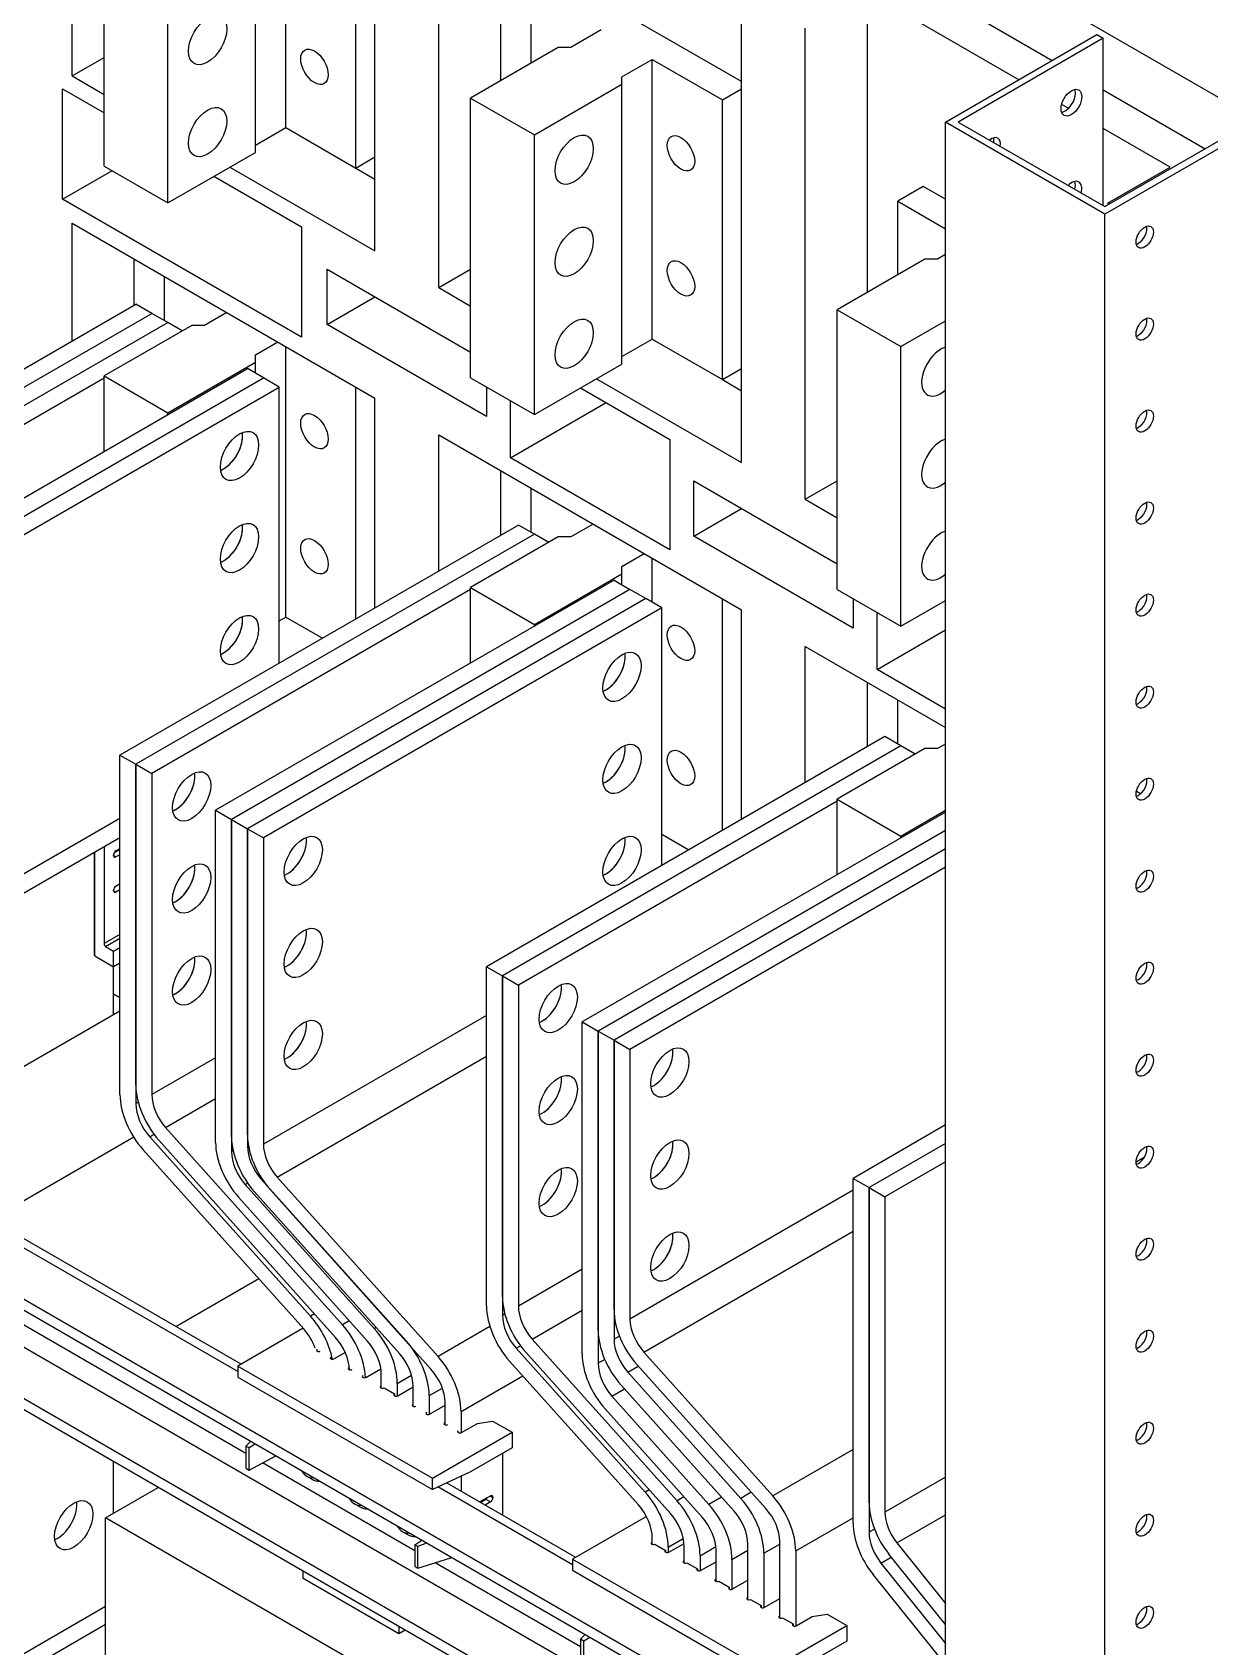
# Model space of a CAD drawing. Header units: millimetres. Extents: x -116965 to 323937, y 291661 to 566926.
# Drawn here: x -23777.4 to -23646.8, y 313918.3 to 314097.4 of the extents above; entities that cross this region are included whole.
import ezdxf

# ---------------------------------------------------------------- set-up
doc = ezdxf.new("R2010")
doc.units = ezdxf.units.MM
doc.layers.add('ALPHA', color=255, linetype='Continuous')

msp = doc.modelspace()

# ---------------------------------------------------------------- linework, layer by layer
at = {"layer": 'ALPHA'}
for p, q in [((-23776.838353, 314165.800403), (-23592.283483, 314059.247599)), ((-23776.838353, 314159.26843), (-23664.231599, 314094.254891)), ((-23772.949265, 314092.519835), (-23772.949266, 314144.775616)), ((-23739.361693, 314073.128041), (-23739.361694, 314125.383822)), ((-23725.396334, 314092.009524), (-23725.396335, 314125.28176)), ((-23732.290625, 314069.045558), (-23732.290626, 314121.301339)), ((-23749.261188, 314086.804359), (-23749.261188, 314117.831229)), ((-23752.619945, 314084.048683), (-23752.619946, 314115.075553)), ((-23769.413731, 314082.517752), (-23769.413732, 314113.544621)), ((-23741.483013, 314082.313628), (-23741.483014, 314113.340497)), ((-23762.342663, 314078.435269), (-23762.342664, 314109.462138)), ((-23698.703054, 314091.907462), (-23719.20915, 314103.746663)), ((-23722.037577, 314093.948704), (-23722.037577, 314102.113669)), ((-23698.703053, 314049.653764), (-23698.703054, 314101.909545)), ((-23684.737694, 314068.535248), (-23684.737695, 314101.807483)), ((-23667.94391, 314092.111587), (-23684.737695, 314101.807483)), ((-23691.631985, 314045.571281), (-23691.631986, 314097.827062)), ((-23714.259403, 314097.622938), (-23717.61816, 314095.683759)), ((-23676.075635, 314087.416733), (-23659.281849, 314097.11263)), ((-23658.574742, 314096.704382), (-23674.661421, 314087.416733)), ((-23659.281849, 314097.11263), (-23658.574742, 314096.704382)), ((-23658.574742, 314078.129085), (-23658.574742, 314096.704382)), ((-23772.949265, 314092.519835), (-23769.413731, 314094.561076)), ((-23719.032374, 314095.683759), (-23728.755092, 314090.070345)), ((-23717.61816, 314095.683759), (-23719.032374, 314095.683759)), ((-23711.961306, 314092.417773), (-23708.602548, 314094.356952)), ((-23708.602548, 314094.356952), (-23700.824374, 314089.866221)), ((-23708.602548, 314063.330082), (-23708.602548, 314094.356952)), ((-23772.949265, 314092.519835), (-23769.413731, 314090.478593)), ((-23711.961306, 314091.601276), (-23711.961306, 314092.417773)), ((-23774.009925, 314091.090966), (-23769.413731, 314088.437352)), ((-23774.009925, 314078.843517), (-23774.009925, 314091.090966)), ((-23721.684024, 314085.987862), (-23711.961306, 314091.601276)), ((-23711.961305, 314060.574406), (-23711.961306, 314091.601276)), ((-23700.824374, 314089.866221), (-23698.703054, 314091.090966)), ((-23658.574742, 314090.988903), (-23647.261037, 314084.456932)), ((-23728.755092, 314090.070345), (-23721.684024, 314085.987862)), ((-23728.755091, 314059.043475), (-23728.755092, 314090.070345)), ((-23700.824373, 314058.839351), (-23700.824374, 314089.866221)), ((-23662.439395, 314088.933554), (-23663.195374, 314089.370018)), ((-23676.075635, 313617.931199), (-23676.075635, 314087.416733)), ((-23658.397965, 314077.210526), (-23676.075635, 314087.416733)), ((-23674.661421, 314087.416733), (-23658.397965, 314078.027023)), ((-23658.397965, 314078.027023), (-23642.311286, 314087.314671)), ((-23641.604179, 314086.906423), (-23658.397965, 314077.210526)), ((-23752.619945, 314084.865179), (-23749.261188, 314086.804359)), ((-23749.261188, 314086.804359), (-23741.483013, 314082.313628)), ((-23721.684024, 314054.960992), (-23721.684024, 314085.987862)), ((-23651.150123, 314082.415689), (-23658.574742, 314086.702295)), ((-23762.342663, 314078.435269), (-23752.619945, 314084.048683)), ((-23741.483013, 314082.313628), (-23739.361693, 314083.538372)), ((-23774.009925, 314078.843517), (-23768.529848, 314082.007441)), ((-23769.413731, 314082.517752), (-23762.342663, 314078.435269)), ((-23755.448372, 314082.41569), (-23739.361693, 314073.128041)), ((-23741.483013, 314082.313628), (-23739.361693, 314081.088883)), ((-23658.044414, 314078.435268), (-23651.150123, 314082.415689)), ((-23757.216139, 314081.395069), (-23747.493421, 314075.781655)), ((-23678.55051, 314080.272386), (-23681.378937, 314078.639393)), ((-23676.075635, 314078.843516), (-23678.55051, 314080.272386)), ((-23747.493421, 314063.534206), (-23774.009925, 314078.843517)), ((-23681.378937, 314078.639393), (-23676.075635, 314075.57753)), ((-23681.378937, 314070.474427), (-23681.378937, 314078.639393)), ((-23658.044414, 314078.231146), (-23658.044414, 314078.435268)), ((-23657.867639, 314078.333207), (-23658.044414, 314078.435268)), ((-23772.949265, 314063.125958), (-23772.949265, 314076.189903)), ((-23772.949265, 314076.189903), (-23739.361693, 314056.79811)), ((-23658.397965, 313607.724992), (-23658.397965, 314077.210526)), ((-23747.493421, 314075.781655), (-23747.493421, 314063.534206)), ((-23676.075635, 314072.719793), (-23676.95952, 314072.209482)), ((-23766.054974, 314067.106379), (-23766.054974, 314072.209482)), ((-23744.664994, 314071.0868), (-23728.755091, 314061.901213)), ((-23744.664994, 314064.963075), (-23744.664994, 314071.0868)), ((-23732.290625, 314069.045558), (-23728.755092, 314071.0868)), ((-23678.373734, 314072.209482), (-23688.096452, 314066.596068)), ((-23676.95952, 314072.209482), (-23678.373734, 314072.209482)), ((-23762.696216, 314065.371324), (-23762.696217, 314070.270303)), ((-23732.290625, 314069.045558), (-23728.755091, 314067.004317)), ((-23810.072371, 314041.692922), (-23765.878197, 314067.208441)), ((-23764.11043, 314066.18782), (-23765.878197, 314067.208441)), ((-23744.664994, 314064.963075), (-23739.361693, 314068.024937)), ((-23808.304604, 314040.672301), (-23764.11043, 314066.18782)), ((-23808.304604, 314040.672301), (-23764.11043, 314066.18782)), ((-23762.342663, 314065.1672), (-23764.11043, 314066.18782)), ((-23755.801926, 314066.289882), (-23758.276799, 314064.861013)), ((-23688.096452, 314066.596068), (-23681.025384, 314062.513585)), ((-23688.096451, 314035.569198), (-23688.096452, 314066.596068)), ((-23806.536837, 314039.651681), (-23762.342663, 314065.1672)), ((-23806.536837, 314039.651681), (-23762.342663, 314065.1672)), ((-23759.691013, 314064.861013), (-23769.413731, 314059.247599)), ((-23760.751673, 314064.248641), (-23762.342663, 314065.1672)), ((-23758.276799, 314064.861013), (-23759.691013, 314064.861013)), ((-23726.987324, 314054.756868), (-23744.664994, 314064.963075)), ((-23681.025384, 314062.513585), (-23676.075635, 314065.371324)), ((-23752.619945, 314061.595027), (-23750.145071, 314063.023896)), ((-23749.261187, 314032.507337), (-23749.261188, 314062.513586)), ((-23711.961305, 314061.390903), (-23708.602548, 314063.330082)), ((-23708.602548, 314063.330082), (-23700.824373, 314058.839351)), ((-23681.025384, 314031.486715), (-23681.025384, 314062.513585)), ((-23797.698002, 314034.548577), (-23753.503828, 314060.064096)), ((-23762.342663, 314055.165116), (-23752.619945, 314060.77853)), ((-23751.736061, 314059.043475), (-23753.503828, 314060.064096)), ((-23752.619945, 314060.77853), (-23752.619945, 314061.595027)), ((-23752.619945, 314059.553786), (-23752.619945, 314060.77853)), ((-23721.684024, 314054.960992), (-23711.961305, 314060.574406)), ((-23700.824373, 314058.839351), (-23698.703053, 314060.064096)), ((-23804.76907, 314038.63106), (-23769.413731, 314059.043475)), ((-23795.930235, 314033.527956), (-23751.736061, 314059.043475)), ((-23795.930235, 314033.527956), (-23751.736061, 314059.043475)), ((-23769.413731, 314059.247599), (-23762.342663, 314055.165116)), ((-23769.413731, 314050.878509), (-23769.413731, 314059.247599)), ((-23749.968294, 314058.022854), (-23751.736061, 314059.043475)), ((-23728.755091, 314059.043475), (-23721.684024, 314054.960992)), ((-23714.789732, 314058.941413), (-23698.703053, 314049.653764)), ((-23700.824373, 314058.839351), (-23698.703053, 314057.614606)), ((-23794.162468, 314032.507336), (-23749.968294, 314058.022854)), ((-23749.968294, 314027.404233), (-23749.968294, 314058.022854)), ((-23741.483013, 314032.303212), (-23741.483013, 314058.022854)), ((-23739.361693, 314033.527957), (-23739.361693, 314056.79811)), ((-23726.987324, 314058.022854), (-23726.987324, 314054.756868)), ((-23724.335674, 314050.164075), (-23724.335674, 314056.491923)), ((-23716.557499, 314057.920792), (-23706.658004, 314052.205316)), ((-23762.342663, 314054.960992), (-23762.342663, 314055.165116)), ((-23724.335674, 314050.164075), (-23713.729072, 314056.287799)), ((-23732.290625, 314037.61044), (-23732.290625, 314052.715627)), ((-23732.290625, 314052.715627), (-23698.703053, 314033.323833)), ((-23706.658004, 314052.205316), (-23706.658004, 314039.957868)), ((-23706.658004, 314039.957868), (-23724.335674, 314050.164075)), ((-23725.396334, 314041.590861), (-23725.396334, 314048.735206)), ((-23704.006354, 314047.612523), (-23688.096451, 314038.426936)), ((-23704.006354, 314041.488799), (-23704.006354, 314047.612523)), ((-23691.631985, 314045.571281), (-23688.096452, 314047.612523)), ((-23722.037577, 314041.897047), (-23722.037577, 314046.796026)), ((-23704.006354, 314041.488799), (-23698.703053, 314044.550661)), ((-23691.631985, 314045.571281), (-23688.096452, 314043.53004)), ((-23723.45179, 314042.713544), (-23767.645964, 314017.198025)), ((-23721.684023, 314041.692923), (-23723.45179, 314042.713544)), ((-23715.143286, 314042.815606), (-23717.618159, 314041.386737)), ((-23721.684023, 314041.692923), (-23765.878197, 314016.177405)), ((-23721.684023, 314041.692923), (-23765.878197, 314016.177405)), ((-23719.032373, 314041.386737), (-23728.755091, 314035.773322)), ((-23720.093033, 314040.774364), (-23721.684023, 314041.692923)), ((-23717.618159, 314041.386737), (-23719.032373, 314041.386737)), ((-23686.328684, 314031.282591), (-23704.006354, 314041.488799)), ((-23711.961305, 314038.12075), (-23709.486431, 314039.549619)), ((-23708.602548, 314034.14033), (-23708.602548, 314039.039309)), ((-23721.684023, 314031.69084), (-23711.961305, 314037.304254)), ((-23711.961305, 314037.304254), (-23711.961305, 314038.12075)), ((-23711.961305, 314036.079509), (-23711.961305, 314037.304254)), ((-23728.755091, 314035.569198), (-23764.11043, 314015.156784)), ((-23712.845188, 314036.589819), (-23757.039362, 314011.0743)), ((-23711.077421, 314035.569199), (-23755.271595, 314010.05368)), ((-23728.755091, 314035.773322), (-23721.684023, 314031.69084)), ((-23728.755091, 314027.404232), (-23728.755091, 314035.773322)), ((-23712.845188, 314036.589819), (-23711.077422, 314035.569198)), ((-23709.309654, 314034.548578), (-23711.077421, 314035.569199)), ((-23688.096451, 314035.569198), (-23681.025384, 314031.486715)), ((-23709.309654, 314034.548578), (-23753.503828, 314009.03306)), ((-23709.309654, 314034.548578), (-23753.503828, 314009.03306)), ((-23707.541887, 314033.527957), (-23751.736061, 314008.012439)), ((-23707.541887, 314033.527957), (-23709.309654, 314034.548578)), ((-23707.541887, 314004.950576), (-23707.541887, 314033.527957)), ((-23700.824373, 314008.828935), (-23700.824373, 314034.548578)), ((-23698.703053, 314010.05368), (-23698.703053, 314033.323833)), ((-23686.328684, 314034.548577), (-23686.328684, 314031.282591)), ((-23681.025384, 314031.486715), (-23676.075635, 314034.344454)), ((-23749.968294, 314032.099088), (-23749.261187, 314032.507337)), ((-23749.261187, 314032.507337), (-23745.195323, 314030.159909)), ((-23721.684023, 314031.486715), (-23721.684023, 314031.69084)), ((-23683.677034, 314026.689798), (-23683.677034, 314033.017646)), ((-23683.677034, 314026.689798), (-23676.075635, 314031.078468)), ((-23691.631985, 314014.136163), (-23691.631985, 314029.24135)), ((-23691.631985, 314029.24135), (-23676.075635, 314020.259887)), ((-23676.075635, 314022.301128), (-23683.677034, 314026.689798)), ((-23684.737694, 314018.116584), (-23684.737694, 314025.260929)), ((-23681.378937, 314018.42277), (-23681.378937, 314023.32175)), ((-23682.79315, 314019.239267), (-23726.987324, 313993.723748)), ((-23681.025383, 314018.218646), (-23682.79315, 314019.239267)), ((-23767.645964, 314017.198025), (-23765.878197, 314016.177405)), ((-23767.645964, 313979.548563), (-23767.645964, 314017.198025)), ((-23681.025383, 314018.218646), (-23725.219557, 313992.703127)), ((-23681.025383, 314018.218646), (-23725.219557, 313992.703127)), ((-23678.373733, 314017.91246), (-23688.096451, 314012.299046)), ((-23679.434393, 314017.300087), (-23681.025383, 314018.218646)), ((-23676.959519, 314017.91246), (-23678.373733, 314017.91246)), ((-23676.075635, 314018.422771), (-23676.959519, 314017.91246)), ((-23765.878197, 314016.177405), (-23764.11043, 314015.156784)), ((-23765.878197, 313980.569183), (-23765.878197, 314016.177405)), ((-23765.878197, 314016.177405), (-23765.878197, 313978.527942)), ((-23764.11043, 314015.156784), (-23764.11043, 313979.548563)), ((-23688.096451, 314012.094922), (-23723.45179, 313991.682506)), ((-23688.096451, 314012.299046), (-23681.025383, 314008.216563)), ((-23688.096451, 314003.929956), (-23688.096451, 314012.299046)), ((-23654.46421, 314012.885629), (-23654.907102, 314013.141332)), ((-23767.645964, 314010.167184), (-23794.162468, 313994.857873)), ((-23757.039362, 314011.0743), (-23755.271595, 314010.05368)), ((-23757.039362, 313974.241334), (-23757.039362, 314011.0743)), ((-23755.271595, 314010.05368), (-23755.271595, 313973.220714)), ((-23755.271595, 314010.05368), (-23753.503828, 314009.03306)), ((-23755.271595, 313974.853707), (-23755.271595, 314010.05368)), ((-23676.075635, 314010.870177), (-23716.380722, 313987.600024)), ((-23681.025383, 314008.216563), (-23676.075635, 314011.074301)), ((-23753.503828, 314009.03306), (-23753.503828, 313973.833087)), ((-23753.503828, 314009.03306), (-23751.736061, 314008.012439)), ((-23753.503828, 313975.057831), (-23753.503828, 314009.03306)), ((-23676.075635, 314008.828936), (-23714.612955, 313986.579403)), ((-23676.075635, 314008.828936), (-23714.612955, 313986.579403)), ((-23707.541887, 314008.420687), (-23704.536683, 314006.685632)), ((-23681.025383, 314008.012439), (-23681.025383, 314008.216563)), ((-23795.456885, 313991.996766), (-23767.645964, 314008.05341)), ((-23770.487253, 314006.41299), (-23770.487253, 313995.015707)), ((-23770.414029, 313994.913645), (-23770.41403, 314006.455266)), ((-23769.41373, 314007.032789), (-23769.41373, 313996.279383)), ((-23768.261169, 314006.401267), (-23767.645964, 314006.725569)), ((-23768.097159, 314006.570175), (-23767.645964, 314006.848867)), ((-23751.736061, 314008.012439), (-23751.736061, 313974.037211)), ((-23676.075635, 314006.787694), (-23712.845188, 313985.558782)), ((-23676.075635, 314006.787694), (-23712.845188, 313985.558782)), ((-23768.35307, 314006.060237), (-23768.35307, 314006.116425)), ((-23768.099423, 314005.900783), (-23768.35282, 314006.047081)), ((-23767.645964, 314006.139822), (-23768.099423, 314005.900783)), ((-23676.075635, 314004.746453), (-23711.077422, 313984.538161)), ((-23768.099423, 314002.660265), (-23767.645964, 314002.944835)), ((-23768.35307, 314002.151736), (-23768.35307, 314002.207924)), ((-23768.097159, 314001.993486), (-23768.352908, 314002.141143)), ((-23767.645964, 314002.23579), (-23768.097159, 314001.993486)), ((-23676.075635, 313897.7854), (-23849.67035, 313998.010355)), ((-23676.075635, 313896.560655), (-23849.67035, 313996.78561)), ((-23767.645964, 313997.300004), (-23769.41373, 313996.279383)), ((-23769.236953, 313995.973197), (-23767.645964, 313996.891756)), ((-23769.236953, 313995.973197), (-23768.35307, 313995.462887)), ((-23768.35307, 313995.462887), (-23767.645964, 313995.871135)), ((-23770.414029, 313994.913645), (-23768.35307, 313993.723749)), ((-23768.35307, 313993.723749), (-23768.35307, 313995.462887)), ((-23767.645964, 313994.131997), (-23768.35307, 313993.723749)), ((-23768.35307, 313988.416521), (-23768.35307, 313993.723749)), ((-23726.987324, 313993.723748), (-23725.219557, 313992.703127)), ((-23726.987324, 313956.074285), (-23726.987324, 313993.723748)), ((-23725.219557, 313992.703127), (-23723.45179, 313991.682506)), ((-23725.219557, 313957.094906), (-23725.219557, 313992.703127)), ((-23725.219557, 313992.703127), (-23725.219557, 313955.053665)), ((-23676.075635, 313892.478172), (-23846.488369, 313990.86601)), ((-23767.645964, 313990.253639), (-23768.35307, 313990.661887)), ((-23723.45179, 313991.682506), (-23723.45179, 313956.074285)), ((-23794.874778, 313973.104205), (-23767.645964, 313988.824769)), ((-23676.075635, 313886.762696), (-23849.67035, 313986.987651)), ((-23726.987324, 313988.325901), (-23751.736061, 313974.037211)), ((-23716.380722, 313987.600024), (-23714.612955, 313986.579403)), ((-23716.380722, 313950.767058), (-23716.380722, 313987.600024)), ((-23676.075635, 313885.537951), (-23849.67035, 313985.762907)), ((-23714.612955, 313986.579403), (-23714.612955, 313949.746437)), ((-23714.612955, 313986.579403), (-23712.845188, 313985.558782)), ((-23714.612955, 313953.420671), (-23714.612955, 313986.579403)), ((-23712.845188, 313985.558782), (-23712.845188, 313952.400051)), ((-23712.845188, 313985.558782), (-23711.077422, 313984.538161)), ((-23712.845188, 313955.666037), (-23712.845188, 313985.558782)), ((-23754.564488, 313948.816436), (-23815.136608, 313983.787766)), ((-23754.216138, 313949.629928), (-23814.154728, 313984.23549)), ((-23757.039362, 313983.631046), (-23764.11043, 313979.548563)), ((-23750.205047, 313970.37829), (-23726.987324, 313983.783048)), ((-23711.077422, 313984.538161), (-23711.077421, 313954.645416)), ((-23765.614412, 313978.680238), (-23765.878197, 313978.527942)), ((-23762.579415, 313975.889641), (-23757.039362, 313979.088193)), ((-23762.579415, 313975.889641), (-23742.974043, 313954.014047)), ((-23676.075635, 313976.169072), (-23686.328684, 313970.249471)), ((-23753.680604, 313939.732912), (-23815.414295, 313975.374875)), ((-23766.117443, 313974.806198), (-23781.97008, 313965.653674)), ((-23764.347182, 313974.869021), (-23763.875984, 313975.141067)), ((-23764.347182, 313974.869021), (-23746.509577, 313954.965893)), ((-23743.721134, 313952.595387), (-23763.326506, 313974.470981)), ((-23676.075635, 313974.127831), (-23684.560917, 313969.22885)), ((-23676.075635, 313974.127831), (-23684.560917, 313969.22885)), ((-23747.256668, 313953.547233), (-23765.094273, 313973.450361)), ((-23755.094818, 313973.322776), (-23755.271595, 313973.220714)), ((-23753.399185, 313973.893502), (-23753.503828, 313973.833087)), ((-23654.044369, 313972.558898), (-23654.933142, 313972.045764)), ((-23654.044369, 313972.558898), (-23654.933142, 313972.045764)), ((-23676.075635, 313972.086589), (-23682.79315, 313968.20823)), ((-23753.74058, 313969.561792), (-23753.47795, 313969.713422)), ((-23753.74058, 313969.561792), (-23739.438509, 313953.603599)), ((-23736.650066, 313950.824845), (-23752.719904, 313968.755505)), ((-23751.972814, 313970.174165), (-23751.908402, 313970.211354)), ((-23751.972814, 313970.174165), (-23735.902976, 313952.243505)), ((-23733.114532, 313949.056502), (-23750.952137, 313968.959629)), ((-23750.205047, 313970.37829), (-23732.367442, 313950.475162)), ((-23686.328684, 313968.934107), (-23711.077421, 313954.645416)), ((-23686.328684, 313970.249471), (-23684.560917, 313969.22885)), ((-23686.328684, 313932.008906), (-23686.328684, 313970.249471)), ((-23684.560917, 313969.22885), (-23682.79315, 313968.20823)), ((-23684.560917, 313934.254272), (-23684.560917, 313969.22885)), ((-23684.560917, 313969.22885), (-23684.560917, 313930.988285)), ((-23740.1856, 313952.184939), (-23754.487671, 313968.143132)), ((-23682.79315, 313968.20823), (-23682.79315, 313933.233651)), ((-23709.546407, 313950.986495), (-23686.328684, 313964.391254)), ((-23716.380722, 313960.156768), (-23723.45179, 313956.074285)), ((-23761.463983, 313953.814474), (-23752.259094, 313959.12892)), ((-23746.072033, 313955.21851), (-23746.509577, 313954.965893)), ((-23742.216739, 313954.451276), (-23742.974043, 313954.014047)), ((-23724.955772, 313955.205961), (-23725.219557, 313955.053665)), ((-23721.920775, 313952.415364), (-23716.380722, 313955.613915)), ((-23747.316171, 313953.613626), (-23754.564488, 313949.428809)), ((-23739.242083, 313953.717006), (-23739.438509, 313953.603599)), ((-23726.611599, 313953.798299), (-23732.367442, 313950.475162)), ((-23712.24332, 313952.747539), (-23712.845188, 313952.400051)), ((-23743.904853, 313950.214687), (-23742.654876, 313950.936361)), ((-23723.688542, 313951.394743), (-23723.217344, 313951.66679)), ((-23723.688542, 313951.394743), (-23709.386471, 313935.43655)), ((-23706.598028, 313933.066044), (-23722.667866, 313950.996704)), ((-23721.920775, 313952.415364), (-23705.850937, 313934.484704)), ((-23709.546407, 313950.986495), (-23695.244336, 313935.028302)), ((-23754.564488, 313949.428809), (-23754.564488, 313948.204064)), ((-23754.564488, 313949.428809), (-23732.997731, 313936.977236)), ((-23742.205703, 313949.276925), (-23742.243152, 313949.255303)), ((-23742.243152, 313949.255303), (-23742.243152, 313949.051179)), ((-23740.369319, 313948.173445), (-23738.702874, 313949.135568)), ((-23710.133562, 313934.01789), (-23724.435633, 313949.976083)), ((-23713.875394, 313950.172268), (-23714.612955, 313949.746437)), ((-23711.314173, 313948.74113), (-23710.153274, 313949.411375)), ((-23695.991426, 313933.609642), (-23710.293497, 313949.567835)), ((-23754.564488, 313948.204064), (-23732.997731, 313935.752491)), ((-23738.654585, 313947.24468), (-23738.707618, 313947.214062)), ((-23738.654585, 313946.986584), (-23738.654585, 313948.526018)), ((-23736.886818, 313947.505397), (-23735.309686, 313948.415955)), ((-23736.886818, 313947.505397), (-23736.886818, 313946.10885)), ((-23729.815751, 313944.37696), (-23722.963279, 313948.333237)), ((-23699.52696, 313933.336744), (-23712.061264, 313947.322469)), ((-23711.314173, 313948.74113), (-23698.779869, 313934.755404)), ((-23738.707618, 313947.214062), (-23738.707618, 313947.009938)), ((-23738.354065, 313947.009938), (-23737.187339, 313946.336328)), ((-23737.187339, 313946.336328), (-23737.187339, 313946.132204)), ((-23736.833785, 313946.132204), (-23735.119052, 313947.122206)), ((-23735.119052, 313944.945342), (-23735.119052, 313947.165924)), ((-23733.351285, 313946.145303), (-23731.885672, 313946.991475)), ((-23733.351285, 313946.145303), (-23733.351285, 313944.067608)), ((-23713.08194, 313946.087516), (-23711.679923, 313946.896971)), ((-23713.08194, 313946.087516), (-23702.315403, 313934.074257)), ((-23735.119052, 313945.203439), (-23735.172084, 313945.17282)), ((-23735.172084, 313945.17282), (-23735.172084, 313944.968696)), ((-23733.298251, 313944.090962), (-23731.583518, 313945.080964)), ((-23731.583518, 313942.904101), (-23731.583518, 313945.397581)), ((-23729.815751, 313944.37696), (-23729.815751, 313942.026367)), ((-23703.062494, 313932.655597), (-23713.829031, 313944.668856)), ((-23732.997731, 313936.977236), (-23724.158896, 313942.08034)), ((-23731.583518, 313943.162197), (-23731.63655, 313943.131579)), ((-23731.63655, 313943.131579), (-23731.63655, 313942.927455)), ((-23729.762718, 313942.049721), (-23727.994951, 313943.070342)), ((-23727.994951, 313943.070342), (-23726.321918, 313943.329161)), ((-23726.321918, 313943.329161), (-23724.158896, 313942.08034)), ((-23724.158896, 313942.08034), (-23724.158896, 313940.341202)), ((-23753.680604, 313940.549408), (-23753.166248, 313941.068941)), ((-23753.327051, 313940.345284), (-23753.680604, 313940.549408)), ((-23753.680604, 313940.549408), (-23753.680604, 313938.099919)), ((-23752.649407, 313940.770543), (-23753.327051, 313940.345284)), ((-23753.327051, 313937.895795), (-23753.327051, 313940.345284)), ((-23724.158896, 313940.341202), (-23728.75509, 313937.687588)), ((-23686.328684, 313940.175756), (-23695.244336, 313935.028302)), ((-23768.353069, 313933.098878), (-23768.353069, 313938.814353)), ((-23753.327051, 313937.895795), (-23750.370059, 313939.454561)), ((-23734.942275, 313928.914332), (-23751.848555, 313938.675178)), ((-23725.219556, 313939.728829), (-23725.219556, 313932.888744)), ((-23753.680604, 313938.099919), (-23753.327051, 313937.895795)), ((-23746.874701, 313937.171154), (-23746.344371, 313936.864968)), ((-23728.75509, 313937.687077), (-23732.997731, 313935.752491)), ((-23732.997731, 313935.752491), (-23732.997731, 313936.977236)), ((-23729.822279, 313937.200454), (-23729.81575, 313937.196685)), ((-23729.81575, 313937.196685), (-23729.81575, 313935.542358)), ((-23728.75509, 313937.687588), (-23728.75509, 313937.687077)), ((-23676.075635, 313937.11201), (-23682.79315, 313933.233651)), ((-23769.236953, 313932.588567), (-23763.403323, 313935.956615)), ((-23717.441382, 313927.383401), (-23732.405114, 313936.022716)), ((-23717.093032, 313928.196893), (-23731.423235, 313936.47044)), ((-23727.780302, 313934.367192), (-23726.536127, 313935.035347)), ((-23726.280217, 313934.817206), (-23726.599294, 313935.001425)), ((-23726.545549, 313935.030288), (-23726.280217, 313934.877098)), ((-23726.280217, 313934.877098), (-23726.280217, 313934.817206)), ((-23708.948926, 313935.689167), (-23709.386471, 313935.43655)), ((-23705.093633, 313934.921934), (-23705.850937, 313934.484704)), ((-23700.913386, 313934.883712), (-23702.315403, 313934.074257)), ((-23697.61897, 313935.425649), (-23698.779869, 313934.755404)), ((-23741.571401, 313934.109292), (-23741.04107, 313933.803105)), ((-23727.65232, 313934.293301), (-23727.060831, 313934.673187)), ((-23727.340877, 313934.493326), (-23727.340877, 313934.603175)), ((-23726.530501, 313934.367), (-23727.12199, 313933.987115)), ((-23727.060831, 313934.673187), (-23726.530501, 313934.367)), ((-23681.467325, 313929.816535), (-23676.075635, 313932.929428)), ((-23769.236953, 313908.910166), (-23769.236953, 313932.588567)), ((-23725.042779, 313907.073049), (-23769.236953, 313932.588567)), ((-23709.244977, 313932.72797), (-23717.441382, 313927.995773)), ((-23692.692645, 313928.9301), (-23686.328684, 313932.604335)), ((-23683.959049, 313931.335774), (-23684.560917, 313930.988285)), ((-23736.2681, 313931.04743), (-23735.73777, 313930.741243)), ((-23734.942275, 313929.611305), (-23734.174795, 313930.104221)), ((-23734.942275, 313929.611305), (-23734.942275, 313927.203258)), ((-23734.588721, 313929.40718), (-23734.942275, 313929.611305)), ((-23733.636307, 313929.793324), (-23734.588721, 313929.40718)), ((-23734.588721, 313926.999134), (-23734.588721, 313929.40718)), ((-23708.602547, 313929.894128), (-23708.65558, 313929.863509)), ((-23708.65558, 313929.863509), (-23708.65558, 313929.659385)), ((-23708.602547, 313929.636031), (-23708.602547, 313930.358969)), ((-23708.302027, 313929.659385), (-23707.135301, 313928.985776)), ((-23706.83478, 313929.338348), (-23705.167672, 313930.300854)), ((-23706.83478, 313929.338348), (-23706.83478, 313928.758298)), ((-23706.781747, 313928.781652), (-23705.083902, 313929.761903)), ((-23705.067013, 313927.59479), (-23705.067013, 313929.407123)), ((-23703.299246, 313928.386502), (-23701.552637, 313929.394907)), ((-23697.995945, 313923.512307), (-23697.995945, 313929.677823)), ((-23696.228178, 313928.657202), (-23694.460412, 313929.677823)), ((-23694.460411, 313921.471066), (-23694.460412, 313929.950721)), ((-23681.467325, 313929.816535), (-23676.075635, 313923.109182)), ((-23734.588721, 313926.999134), (-23730.947121, 313928.165969)), ((-23716.557498, 313918.299877), (-23732.682802, 313927.609825)), ((-23730.947121, 313928.165969), (-23730.947121, 313928.240722)), ((-23730.947121, 313928.165969), (-23730.880023, 313928.201983)), ((-23717.441382, 313927.995773), (-23717.441382, 313926.771029)), ((-23717.441382, 313927.995773), (-23695.874625, 313915.544201)), ((-23707.135301, 313928.985776), (-23707.135301, 313928.781652)), ((-23705.067013, 313927.852887), (-23705.120046, 313927.822268)), ((-23705.120046, 313927.822268), (-23705.120046, 313927.618144)), ((-23704.766493, 313927.618144), (-23703.599767, 313926.944534)), ((-23703.299246, 313928.386502), (-23703.299246, 313926.717056)), ((-23703.246213, 313926.74041), (-23701.531479, 313927.730412)), ((-23701.531479, 313925.553549), (-23701.531479, 313928.996676)), ((-23699.763712, 313927.976055), (-23697.995945, 313928.996676)), ((-23699.763712, 313927.976055), (-23699.763712, 313924.675815)), ((-23696.228178, 313928.657202), (-23696.228178, 313922.634573)), ((-23692.692645, 313928.9301), (-23692.692645, 313920.593332)), ((-23683.235091, 313927.571169), (-23682.088988, 313928.232872)), ((-23683.235091, 313927.571169), (-23676.075635, 313918.664684)), ((-23676.075635, 313920.752159), (-23682.351208, 313928.559078)), ((-23747.316643, 313925.85247), (-23747.316643, 313926.668967)), ((-23736.710041, 313919.728746), (-23747.316643, 313925.85247)), ((-23734.942275, 313927.203258), (-23734.588721, 313926.999134)), ((-23717.441382, 313926.771029), (-23695.874625, 313914.319456)), ((-23703.599767, 313926.944534), (-23703.599767, 313926.74041)), ((-23701.531479, 313925.811645), (-23701.584512, 313925.781027)), ((-23701.584512, 313925.781027), (-23701.584512, 313925.576902)), ((-23676.075635, 313916.307662), (-23684.118975, 313926.313713)), ((-23701.230959, 313925.576902), (-23700.064233, 313924.903293)), ((-23700.064233, 313924.903293), (-23700.064233, 313924.699169)), ((-23699.710679, 313924.699169), (-23697.995945, 313925.689171)), ((-23812.900796, 313897.581277), (-23769.236953, 313922.790609)), ((-23697.995945, 313923.770404), (-23698.048978, 313923.739785)), ((-23698.048978, 313923.739785), (-23698.048978, 313923.535661)), ((-23697.695425, 313923.535661), (-23696.528699, 313922.862051)), ((-23696.528699, 313922.862051), (-23696.528699, 313922.657927)), ((-23696.175145, 313922.657927), (-23694.460411, 313923.647929)), ((-23769.236953, 313920.749367), (-23811.133029, 313896.560656)), ((-23736.710041, 313920.545242), (-23736.710041, 313919.728746)), ((-23695.874625, 313915.544201), (-23687.03579, 313920.647304)), ((-23694.460411, 313921.729162), (-23694.513444, 313921.698544)), ((-23694.513444, 313921.698544), (-23694.513444, 313921.49442)), ((-23694.159891, 313921.49442), (-23692.993165, 313920.82081)), ((-23692.993165, 313920.82081), (-23692.993165, 313920.616686)), ((-23692.639612, 313920.616686), (-23690.871845, 313921.637306)), ((-23690.871845, 313921.637306), (-23689.198812, 313921.896126)), ((-23689.198812, 313921.896126), (-23687.03579, 313920.647304)), ((-23687.03579, 313920.647304), (-23687.03579, 313918.908167)), ((-23736.002935, 313920.136994), (-23736.710041, 313919.728746)), ((-23735.119052, 313919.626683), (-23735.119052, 313919.626684)), ((-23733.351285, 313918.606063), (-23733.351285, 313918.606063)), ((-23716.557498, 313919.116373), (-23716.043142, 313919.635906)), ((-23716.203945, 313918.912249), (-23716.557498, 313919.116373)), ((-23716.557498, 313919.116373), (-23716.557498, 313916.666883)), ((-23715.526301, 313919.337508), (-23716.203945, 313918.912249)), ((-23716.203945, 313916.462759), (-23716.203945, 313918.912249)), ((-23687.03579, 313918.908167), (-23691.631984, 313916.254553))]:
    msp.add_line(p, q, dxfattribs=at)
for centre, major_axis, ratio, start_param, end_param in [((-23757.923246, 314096.500255), (1.5, 2.598076), 0.5773502692, 2.3561944902, 8.6393797974), ((-23746.079208, 314093.540456), (-1.075, 1.861955), 0.5773502606, 0.7853981559, 7.0685834631), ((-23662.110276, 314089.560037), (0.8125, 1.407291), 0.5773502692, 2.3561944902, 8.6393797974), ((-23662.817383, 314089.968285), (0.8125, 1.407291), 0.5773502692, 3.5917893435, 5.8329886172), ((-23757.923246, 314086.294048), (1.5, 2.598076), 0.5773502692, 2.3561944902, 8.6393797974), ((-23717.264606, 314083.232186), (1.5, 2.598076), 0.5773502692, 2.3561944902, 8.6393797974), ((-23705.420568, 314083.946621), (-1.075, 1.861955), 0.5773502606, 0.7853981559, 7.0685834631), ((-23670.949111, 314084.456933), (0.675, 1.169134), 0.5773502692, 5.2636745788, 7.3026960355), ((-23671.656218, 314084.865182), (0.675, 1.169134), 0.5773502692, 5.2636745788, 5.7318997087), ((-23662.110276, 314079.35383), (0.8125, 1.407291), 0.5773502692, 5.1625856703, 7.403784944), ((-23662.817383, 314079.762078), (0.8125, 1.407291), 0.5773502692, 5.1625856703, 5.8329886172), ((-23717.264606, 314073.025979), (1.5, 2.598076), 0.5773502692, 2.3561944902, 8.6393797974), ((-23653.978548, 314074.658974), (0.675, 1.169134), 0.5773502692, 2.3561944902, 8.6393797974), ((-23654.685655, 314075.067223), (0.675, 1.169134), 0.5773502692, 3.926990817, 5.7318997087), ((-23654.685655, 314075.067223), (0.675, 1.169134), 0.5773502692, 3.692878252, 3.926990817), ((-23705.420568, 314070.066179), (-1.075, 1.861955), 0.5773502606, 0.7853981559, 7.0685834631), ((-23717.264606, 314062.819772), (1.5, 2.598076), 0.5773502692, 2.3561944902, 8.6393797974), ((-23653.978548, 314064.452767), (0.675, 1.169134), 0.5773502692, 2.3561944902, 8.6393797974), ((-23654.685655, 314064.861015), (0.675, 1.169134), 0.5773502692, 3.926990817, 5.7318997087), ((-23654.685655, 314064.861015), (0.675, 1.169134), 0.5773502692, 3.692878252, 3.926990817), ((-23676.605967, 314059.757909), (1.5, 2.598076), 0.5773502692, 0.7853981783, 4.1796717916), ((-23676.605967, 314059.757909), (1.5, 2.598076), 0.5773502692, 0.5327171888, 0.7853981783), ((-23746.079207, 314053.123875), (-1.075, 1.861955), 0.5773502606, 0.7853981559, 7.0685834631), ((-23653.978548, 314054.24656), (0.675, 1.169134), 0.5773502692, 2.3561944902, 8.6393797974), ((-23654.685655, 314054.654808), (0.675, 1.169134), 0.5773502692, 3.926990817, 5.7318997087), ((-23754.387712, 314050.368199), (1.5, 2.598076), 0.5773502692, 2.3561944902, 8.6393797974), ((-23756.155479, 314051.38882), (1.5, 2.598076), 0.5773502692, 3.7717298997, 5.6530480611), ((-23756.155479, 314051.38882), (1.5, 2.598076), 0.5773502692, 3.9269908319, 5.6530480611), ((-23654.685655, 314054.654808), (0.675, 1.169134), 0.5773502692, 3.692878252, 3.926990817), ((-23676.605966, 314049.551702), (1.5, 2.598076), 0.5773502692, 0.7853981783, 4.1796717275), ((-23676.605966, 314049.551702), (1.5, 2.598076), 0.5773502692, 0.5327172529, 0.7853981783), ((-23756.155479, 314051.38882), (1.5, 2.598076), 0.5773502692, 3.7717298997, 3.9269908319), ((-23653.978548, 314044.040353), (0.675, 1.169134), 0.5773502692, 2.3561944902, 8.6393797974), ((-23654.685655, 314044.448601), (0.675, 1.169134), 0.5773502692, 3.926990817, 5.7318997087), ((-23754.387712, 314040.161992), (1.5, 2.598076), 0.5773502692, 2.3561944902, 8.6393797974), ((-23756.155479, 314041.182612), (1.5, 2.598076), 0.5773502692, 3.7717298997, 5.6530480611), ((-23756.155479, 314041.182612), (1.5, 2.598076), 0.5773502692, 3.9269908319, 5.6530480611), ((-23654.685655, 314044.448601), (0.675, 1.169134), 0.5773502692, 3.692878252, 3.926990817), ((-23746.079207, 314039.243433), (-1.075, 1.861955), 0.5773502606, 0.7853981559, 7.0685834631), ((-23676.605966, 314039.345495), (1.5, 2.598076), 0.5773502692, 0.7853981783, 4.1796716634), ((-23676.605966, 314039.345495), (1.5, 2.598076), 0.5773502692, 0.532717317, 0.7853981783), ((-23756.155479, 314041.182612), (1.5, 2.598076), 0.5773502692, 3.7717298997, 3.9269908319), ((-23653.978548, 314033.834145), (0.675, 1.169134), 0.5773502692, 2.3561944902, 8.6393797974), ((-23654.685655, 314034.242394), (0.675, 1.169134), 0.5773502692, 3.926990817, 5.7318997087), ((-23754.387712, 314029.955785), (1.5, 2.598076), 0.5773502692, 2.3561944902, 8.6393797974), ((-23756.155478, 314030.976405), (1.5, 2.598076), 0.5773502692, 3.7717298997, 5.6530480611), ((-23756.155478, 314030.976405), (1.5, 2.598076), 0.5773502692, 3.9269908319, 5.6530480611), ((-23705.420567, 314029.649598), (-1.075, 1.861955), 0.5773502606, 0.7853981559, 7.0685834631), ((-23654.685655, 314034.242394), (0.675, 1.169134), 0.5773502692, 3.692878252, 3.926990817), ((-23756.155478, 314030.976405), (1.5, 2.598076), 0.5773502692, 3.7717298997, 3.9269908319), ((-23711.961305, 314025.873302), (1.5, 2.598076), 0.5773502692, 2.3561944902, 8.6393797974), ((-23713.729072, 314026.893922), (1.5, 2.598076), 0.5773502692, 3.7717298997, 5.6530480611), ((-23713.729072, 314026.893922), (1.5, 2.598076), 0.5773502692, 3.926990817, 5.6530480611), ((-23713.729072, 314026.893922), (1.5, 2.598076), 0.5773502692, 3.7717298997, 3.926990817), ((-23653.978548, 314023.627938), (0.675, 1.169134), 0.5773502692, 2.3561944902, 8.6393797974), ((-23654.685655, 314024.036186), (0.675, 1.169134), 0.5773502692, 3.926990817, 5.7318997087), ((-23654.685655, 314024.036186), (0.675, 1.169134), 0.5773502692, 3.692878252, 3.926990817), ((-23711.961305, 314015.667094), (1.5, 2.598076), 0.5773502692, 2.3561944902, 8.6393797974), ((-23713.729072, 314016.687715), (1.5, 2.598076), 0.5773502692, 3.7717298997, 5.6530480611), ((-23713.729072, 314016.687715), (1.5, 2.598076), 0.5773502692, 3.926990817, 5.6530480611), ((-23705.420567, 314015.769157), (-1.075, 1.861955), 0.5773502606, 0.7853981559, 7.0685834631), ((-23759.691012, 314012.605232), (1.5, 2.598076), 0.5773502692, 2.3561944902, 8.6393797974), ((-23761.458779, 314013.625853), (1.5, 2.598076), 0.5773502692, 3.7717298997, 5.6530480611), ((-23761.458779, 314013.625853), (1.5, 2.598076), 0.5773502692, 3.926990817, 5.6530480611), ((-23713.729072, 314016.687715), (1.5, 2.598076), 0.5773502692, 3.7717298997, 3.926990817), ((-23653.978548, 314013.421731), (0.675, 1.169134), 0.5773502692, 2.3561944902, 8.6393797974), ((-23654.685655, 314013.829979), (0.675, 1.169134), 0.5773502692, 3.926990817, 5.7318997087), ((-23654.685655, 314013.829979), (0.675, 1.169134), 0.5773502692, 3.692878252, 3.926990817), ((-23761.458779, 314013.625853), (1.5, 2.598076), 0.5773502692, 3.7717298997, 3.926990817), ((-23747.316644, 314005.460887), (1.5, 2.598076), 0.5773502692, 2.3561944902, 8.6393797974), ((-23711.961305, 314005.460887), (1.5, 2.598076), 0.5773502692, 2.3561944902, 8.6393797974), ((-23768.087905, 314006.269518), (0.1875, 0.32476), 0.5773502692, 0.8203047633, 2.3561945051), ((-23749.084411, 314006.481508), (1.5, 2.598076), 0.5773502692, 3.7717298997, 5.6530480611), ((-23749.084411, 314006.481508), (1.5, 2.598076), 0.5773502692, 3.926990817, 5.6530480611), ((-23713.729072, 314006.481508), (1.5, 2.598076), 0.5773502692, 3.7717298997, 5.6530480611), ((-23713.729072, 314006.481508), (1.5, 2.598076), 0.5773502692, 3.926990817, 5.6530480611), ((-23768.087905, 314006.21333), (0.1875, 0.32476), 0.5773502692, 2.3561945051, 3.8835399365), ((-23759.691012, 314002.399025), (1.5, 2.598076), 0.5773502692, 2.3561944902, 8.6393797974), ((-23761.458779, 314003.419646), (1.5, 2.598076), 0.5773502692, 3.7717298997, 5.6530480611), ((-23761.458779, 314003.419646), (1.5, 2.598076), 0.5773502692, 3.926990817, 5.6530480611), ((-23653.978548, 314003.215524), (0.675, 1.169134), 0.5773502692, 2.3561944902, 8.6393797974), ((-23749.084411, 314006.481508), (1.5, 2.598076), 0.5773502692, 3.7717298997, 3.926990817), ((-23713.729072, 314006.481508), (1.5, 2.598076), 0.5773502692, 3.7717298997, 3.926990817), ((-23654.685655, 314003.623772), (0.675, 1.169134), 0.5773502692, 3.926990817, 5.7318997087), ((-23768.087905, 314002.361017), (0.1875, 0.32476), 0.5773502692, 0.8288490737, 2.3561945051), ((-23768.087905, 314002.304829), (0.1875, 0.32476), 0.5773502692, 2.3561945051, 3.8920842468), ((-23761.458779, 314003.419646), (1.5, 2.598076), 0.5773502692, 3.7717298997, 3.926990817), ((-23654.685655, 314003.623772), (0.675, 1.169134), 0.5773502692, 3.692878252, 3.926990817), ((-23747.316644, 313995.25468), (1.5, 2.598076), 0.5773502692, 2.3561944902, 8.6393797974), ((-23749.084411, 313996.275301), (1.5, 2.598076), 0.5773502692, 3.7717298997, 5.6530480611), ((-23749.084411, 313996.275301), (1.5, 2.598076), 0.5773502692, 3.926990817, 5.6530480611), ((-23769.236953, 313996.177321), (-0.125, 0.216506), 0.5773502606, 0.7853981559, 2.3561944827), ((-23770.237253, 313995.015707), (-0.25, 0), 0.5773502778, 0, 0.7853981559), ((-23759.691012, 313992.192818), (1.5, 2.598076), 0.5773502692, 2.3561944902, 8.6393797974), ((-23761.458779, 313993.213438), (1.5, 2.598076), 0.5773502692, 3.7717298997, 5.6530480611), ((-23761.458779, 313993.213438), (1.5, 2.598076), 0.5773502692, 3.926990817, 5.6530480611), ((-23749.084411, 313996.275301), (1.5, 2.598076), 0.5773502692, 3.7717298997, 3.926990817), ((-23653.978548, 313993.009316), (0.675, 1.169134), 0.5773502692, 2.3561944902, 8.6393797974), ((-23654.685655, 313993.417565), (0.675, 1.169134), 0.5773502692, 3.926990817, 5.7318997087), ((-23719.032373, 313989.130955), (1.5, 2.598076), 0.5773502692, 2.3561944902, 8.6393797974), ((-23654.685655, 313993.417565), (0.675, 1.169134), 0.5773502692, 3.692878252, 3.926990817), ((-23761.458779, 313993.213438), (1.5, 2.598076), 0.5773502692, 3.7717298997, 3.926990817), ((-23720.80014, 313990.151575), (1.5, 2.598076), 0.5773502692, 3.7717298997, 5.6530480611), ((-23720.80014, 313990.151575), (1.5, 2.598076), 0.5773502692, 3.9269908319, 5.6530480611), ((-23747.316644, 313985.048473), (1.5, 2.598076), 0.5773502692, 2.3561944902, 8.6393797974), ((-23749.084411, 313986.069093), (1.5, 2.598076), 0.5773502692, 3.7717298997, 5.6530480611), ((-23749.084411, 313986.069093), (1.5, 2.598076), 0.5773502692, 3.926990817, 5.6530480611), ((-23720.80014, 313990.151575), (1.5, 2.598076), 0.5773502692, 3.7717298997, 3.9269908319), ((-23706.658004, 313981.98661), (1.5, 2.598076), 0.5773502692, 2.3561944902, 8.6393797974), ((-23749.084411, 313986.069093), (1.5, 2.598076), 0.5773502692, 3.7717298997, 3.926990817), ((-23708.425771, 313983.00723), (1.5, 2.598076), 0.5773502692, 3.7717298997, 5.6530480611), ((-23708.425771, 313983.00723), (1.5, 2.598076), 0.5773502692, 3.9269908319, 5.6530480611), ((-23653.978548, 313982.803109), (0.675, 1.169134), 0.5773502692, 2.3561944902, 8.6393797974), ((-23654.685655, 313983.211357), (0.675, 1.169134), 0.5773502692, 3.926990817, 5.7318997087), ((-23719.032373, 313978.924748), (1.5, 2.598076), 0.5773502692, 2.3561944902, 8.6393797974), ((-23720.80014, 313979.945368), (1.5, 2.598076), 0.5773502692, 3.7717298997, 5.6530480611), ((-23720.80014, 313979.945368), (1.5, 2.598076), 0.5773502692, 3.9269908319, 5.6530480611), ((-23654.685655, 313983.211357), (0.675, 1.169134), 0.5773502692, 3.692878252, 3.926990817), ((-23763.226546, 313976.997011), (-3.125, 5.412659), 0.5773502692, 0.7853981634, 1.9198621772), ((-23761.458779, 313978.017632), (-3.125, 5.412659), 0.5773502692, 0.7853981634, 1.9198621772), ((-23761.458779, 313978.017632), (-1.875, 3.247595), 0.5773502692, 0.7853981634, 1.9198621772), ((-23708.425771, 313983.00723), (1.5, 2.598076), 0.5773502692, 3.7717298997, 3.9269908319), ((-23763.226546, 313976.997011), (-1.875, 3.247595), 0.5773502692, 0.7853981634, 1.9198621772), ((-23720.80014, 313979.945368), (1.5, 2.598076), 0.5773502692, 3.7717298997, 3.9269908319), ((-23752.619944, 313971.689782), (-3.125, 5.412659), 0.5773502606, 0.7853981559, 1.9198621697), ((-23750.852178, 313972.302156), (-3.125, 5.412659), 0.5773502692, 0.7853981634, 1.9198621772), ((-23749.084411, 313972.50628), (-3.125, 5.412659), 0.5773502692, 0.7853981634, 1.9198621772), ((-23706.658004, 313971.780403), (1.5, 2.598076), 0.5773502692, 2.3561944902, 8.6393797974), ((-23708.425771, 313972.801023), (1.5, 2.598076), 0.5773502692, 3.7717298997, 5.6530480611), ((-23708.425771, 313972.801023), (1.5, 2.598076), 0.5773502692, 3.9269908319, 5.6530480611), ((-23752.619944, 313971.689782), (-1.875, 3.247595), 0.5773502606, 0.7853981559, 1.9198621697), ((-23750.852178, 313972.302156), (-1.875, 3.247595), 0.5773502692, 0.7853981634, 1.9198621772), ((-23749.084411, 313972.50628), (-1.875, 3.247595), 0.5773502692, 0.7853981634, 1.9198621772), ((-23653.978548, 313972.596902), (0.675, 1.169134), 0.5773502692, 2.3561944902, 8.6393797974), ((-23654.685655, 313973.00515), (0.675, 1.169134), 0.5773502692, 3.926990817, 5.7318997087), ((-23719.032372, 313968.71854), (1.5, 2.598076), 0.5773502692, 2.3561944902, 8.6393797974), ((-23720.800139, 313969.739161), (1.5, 2.598076), 0.5773502692, 3.7717298997, 5.6530480611), ((-23720.800139, 313969.739161), (1.5, 2.598076), 0.5773502692, 3.9269908319, 5.6530480611), ((-23654.685655, 313973.00515), (0.675, 1.169134), 0.5773502692, 3.692878252, 3.926990817), ((-23708.425771, 313972.801023), (1.5, 2.598076), 0.5773502692, 3.7717298997, 3.9269908319), ((-23720.800139, 313969.739161), (1.5, 2.598076), 0.5773502692, 3.7717298997, 3.9269908319), ((-23706.658004, 313961.574195), (1.5, 2.598076), 0.5773502692, 2.3561944902, 8.6393797974), ((-23708.425771, 313962.594816), (1.5, 2.598076), 0.5773502692, 3.7717298997, 5.6530480611), ((-23708.425771, 313962.594816), (1.5, 2.598076), 0.5773502692, 3.9269908319, 5.6530480611), ((-23653.978548, 313962.390695), (0.675, 1.169134), 0.5773502692, 2.3561944902, 8.6393797974), ((-23654.685655, 313962.798943), (0.675, 1.169134), 0.5773502692, 3.926990817, 5.7318997087), ((-23654.685655, 313962.798943), (0.675, 1.169134), 0.5773502692, 3.692878252, 3.926990817), ((-23708.425771, 313962.594816), (1.5, 2.598076), 0.5773502692, 3.7717298997, 3.9269908319), ((-23720.800139, 313954.543354), (-3.125, 5.412659), 0.5773502606, 0.7853981559, 1.9198621697), ((-23748.377304, 313951.419243), (-3.125, 5.412659), 0.5773502692, 4.1703354803, 5.0614548308), ((-23722.567906, 313953.522734), (-3.125, 5.412659), 0.5773502606, 0.7853981559, 1.9198621697), ((-23722.567906, 313953.522734), (-1.875, 3.247595), 0.5773502606, 0.7853981559, 1.9198621697), ((-23720.800139, 313954.543354), (-1.875, 3.247595), 0.5773502606, 0.7853981559, 1.9198621697), ((-23708.425771, 313953.114485), (-3.125, 5.412659), 0.5773502606, 0.7853981559, 1.9198621697), ((-23708.425771, 313953.114485), (-1.875, 3.247595), 0.5773502606, 0.7853981559, 1.9198621697), ((-23748.377304, 313951.419243), (-1.875, 3.247595), 0.5773502692, 4.3936742476, 5.0614548308), ((-23744.84177, 313950.467396), (-3.125, 5.412659), 0.5773502692, 3.972116855, 5.0614548308), ((-23741.306236, 313950.056949), (-3.125, 5.412659), 0.5773502606, 3.9269908095, 5.0614548233), ((-23710.193538, 313950.86912), (-3.125, 5.412659), 0.5773502606, 0.7853981559, 1.9198621697), ((-23653.978548, 313952.184487), (0.675, 1.169134), 0.5773502692, 2.3561944902, 8.6393797974), ((-23654.685655, 313952.592736), (0.675, 1.169134), 0.5773502692, 3.926990817, 5.7318997087), ((-23745.601909, 313951.194483), (-0.25, 0), 0.5773502778, 5.4977891629, 8.6393777634), ((-23744.84177, 313950.467396), (-1.875, 3.247595), 0.5773502692, 3.9567388403, 5.0614548308), ((-23741.306236, 313950.056949), (-1.875, 3.247595), 0.5773502606, 3.9269908095, 5.0614548233), ((-23737.770702, 313948.696855), (-1.875, 3.247595), 0.5773502692, 3.926990817, 5.0614548308), ((-23737.770702, 313948.696855), (-3.125, 5.412659), 0.5773502692, 3.926990817, 5.0614548308), ((-23710.193538, 313950.86912), (-1.875, 3.247595), 0.5773502606, 0.7853981559, 1.9198621697), ((-23654.685655, 313952.592736), (0.675, 1.169134), 0.5773502692, 3.692878252, 3.926990817), ((-23744.08163, 313950.316749), (-0.25, 0), 0.5773502778, 5.4977891629, 8.6393797899), ((-23742.066376, 313949.153241), (-0.25, 0), 0.5773502778, 5.4977871363, 8.6393777634), ((-23734.235168, 313946.928512), (-1.875, 3.247595), 0.5773502692, 3.926990817, 5.0614548308), ((-23734.235168, 313946.928512), (-3.125, 5.412659), 0.5773502692, 3.926990817, 5.0614548308), ((-23711.961305, 313948.215506), (-3.125, 5.412659), 0.5773502606, 0.7853981559, 1.9198621697), ((-23711.961305, 313948.215506), (-1.875, 3.247595), 0.5773502606, 0.7853981559, 1.9198621697), ((-23740.546096, 313948.275507), (-0.25, 0), 0.5773502778, 5.4977891629, 8.6393797899), ((-23738.530842, 313947.112), (-0.25, 0), 0.5773502778, 5.4977871363, 8.6393797899), ((-23737.010562, 313946.234266), (-0.25, 0), 0.5773502778, 5.4977871363, 8.6393797899), ((-23734.995308, 313945.070758), (-0.25, 0), 0.5773502778, 5.4977871363, 8.6393777634), ((-23733.475028, 313944.193024), (-0.25, 0), 0.5773502778, 5.4977891629, 8.6393797899), ((-23731.459774, 313943.029517), (-0.25, 0), 0.5773502778, 5.4977871363, 8.6393777634), ((-23729.939494, 313942.151783), (-0.25, 0), 0.5773502778, 5.4977891629, 8.6393797899), ((-23653.978548, 313941.97828), (0.675, 1.169134), 0.5773502692, 2.3561944902, 8.6393797974), ((-23654.685655, 313942.386528), (0.675, 1.169134), 0.5773502692, 3.926990817, 5.7318997087), ((-23654.685655, 313942.386528), (0.675, 1.169134), 0.5773502692, 3.692878252, 3.926990817), ((-23746.874702, 313938.355074), (-0.725, 1.255737), 0.5773502606, 1.6734787432, 3.0389102222), ((-23746.344371, 313938.66126), (-1.1, 1.905256), 0.5773502606, 2.3561945125, 2.906675821), ((-23730.876411, 313936.584312), (0.75, 1.299038), 0.5773502692, 5.4977871587, 5.5032970451), ((-23772.772486, 313931.772072), (1.5, 2.598076), 0.5773502692, 2.3561944902, 8.6393797974), ((-23741.571401, 313935.293212), (-0.725, 1.255737), 0.5773502606, 1.6734787432, 3.0389102222), ((-23727.075712, 313934.970299), (0.1875, 0.32476), 0.5773502692, 3.9831392757, 4.639431023), ((-23726.545382, 313934.724005), (0.1875, 0.32476), 0.5773502692, 5.4977871587, 7.0336769004), ((-23726.545382, 313934.664113), (0.1875, 0.32476), 0.5773502692, 3.9831392757, 5.4977871587), ((-23711.254198, 313931.8899), (-3.125, 5.412659), 0.5773502606, 3.9269908095, 5.0614548233), ((-23700.647596, 313931.208754), (-3.125, 5.412659), 0.5773502606, 3.9269908095, 5.0614548233), ((-23697.112062, 313931.481652), (-3.125, 5.412659), 0.5773502606, 3.9269908095, 5.0614548233), ((-23774.540253, 313932.792692), (1.5, 2.598076), 0.5773502692, 3.9269908319, 5.6530480611), ((-23741.041071, 313935.599398), (-1.1, 1.905256), 0.5773502606, 2.3561945125, 2.906675821), ((-23711.254198, 313931.8899), (-1.875, 3.247595), 0.5773502606, 3.9269908095, 5.0614548233), ((-23707.718664, 313930.938054), (-1.875, 3.247595), 0.5773502606, 3.9269908095, 5.0614548233), ((-23707.718664, 313930.938054), (-3.125, 5.412659), 0.5773502606, 3.9269908095, 5.0614548233), ((-23704.18313, 313930.527607), (-3.125, 5.412659), 0.5773502606, 3.9269908095, 5.0614548233), ((-23700.647596, 313931.208754), (-1.875, 3.247595), 0.5773502606, 3.9269908095, 5.0614548233), ((-23697.112062, 313931.481652), (-1.875, 3.247595), 0.5773502606, 3.9269908095, 5.0614548233), ((-23680.141499, 313931.70272), (-3.125, 5.412659), 0.5773502606, 0.7853981559, 1.8325957071), ((-23680.141499, 313931.70272), (-1.875, 3.247595), 0.5773502606, 0.7853981559, 1.8325957071), ((-23653.978548, 313931.772073), (0.675, 1.169134), 0.5773502692, 2.3561944902, 8.6393797974), ((-23654.685655, 313932.180321), (0.675, 1.169134), 0.5773502692, 3.926990817, 5.7318997087), ((-23736.2681, 313932.23135), (-0.725, 1.255737), 0.5773502606, 1.6734787432, 3.0389102222), ((-23704.18313, 313930.527607), (-1.875, 3.247595), 0.5773502606, 3.9269908095, 5.0614548233), ((-23681.909266, 313929.457354), (-3.125, 5.412659), 0.5773502606, 0.7853981559, 1.8325957071), ((-23774.540253, 313932.792692), (1.5, 2.598076), 0.5773502692, 3.7717298997, 3.9269908319), ((-23735.73777, 313932.537536), (-1.1, 1.905256), 0.5773502606, 2.3561945125, 2.906675821), ((-23708.478803, 313929.761447), (-0.25, 0), 0.5773502778, 5.4977871363, 8.6393797899), ((-23681.909266, 313929.457354), (-1.875, 3.247595), 0.5773502606, 0.7853981559, 1.8325957071), ((-23654.685655, 313932.180321), (0.675, 1.169134), 0.5773502692, 3.692878252, 3.926990817), ((-23706.958524, 313928.883714), (-0.25, 0), 0.5773502778, 5.4977871363, 8.6393797899), ((-23704.943269, 313927.720206), (-0.25, 0), 0.5773502778, 5.4977871363, 8.6393797899), ((-23703.42299, 313926.842472), (-0.25, 0), 0.5773502778, 5.4977871363, 8.6393797899), ((-23701.407736, 313925.678965), (-0.25, 0), 0.5773502778, 5.4977871363, 8.6393797899), ((-23699.887456, 313924.801231), (-0.25, 0), 0.5773502778, 5.4977871363, 8.6393797899), ((-23697.872202, 313923.637723), (-0.25, 0), 0.5773502778, 5.4977871363, 8.6393797899), ((-23696.351922, 313922.759989), (-0.25, 0), 0.5773502778, 5.4977871363, 8.6393797899), ((-23653.978548, 313921.565865), (0.675, 1.169134), 0.5773502692, 2.3561944902, 8.6393797974), ((-23654.685655, 313921.974114), (0.675, 1.169134), 0.5773502692, 3.926990817, 5.7318997087), ((-23694.336668, 313921.596482), (-0.25, 0), 0.5773502778, 5.4977871363, 8.6393797899), ((-23692.816388, 313920.718748), (-0.25, 0), 0.5773502778, 5.4977871363, 8.6393797899), ((-23654.685655, 313921.974114), (0.675, 1.169134), 0.5773502692, 3.692878252, 3.926990817)]:
    msp.add_ellipse(centre, major_axis=major_axis, ratio=ratio, start_param=start_param, end_param=end_param, dxfattribs=at)

doc.saveas('drawing.dxf')
